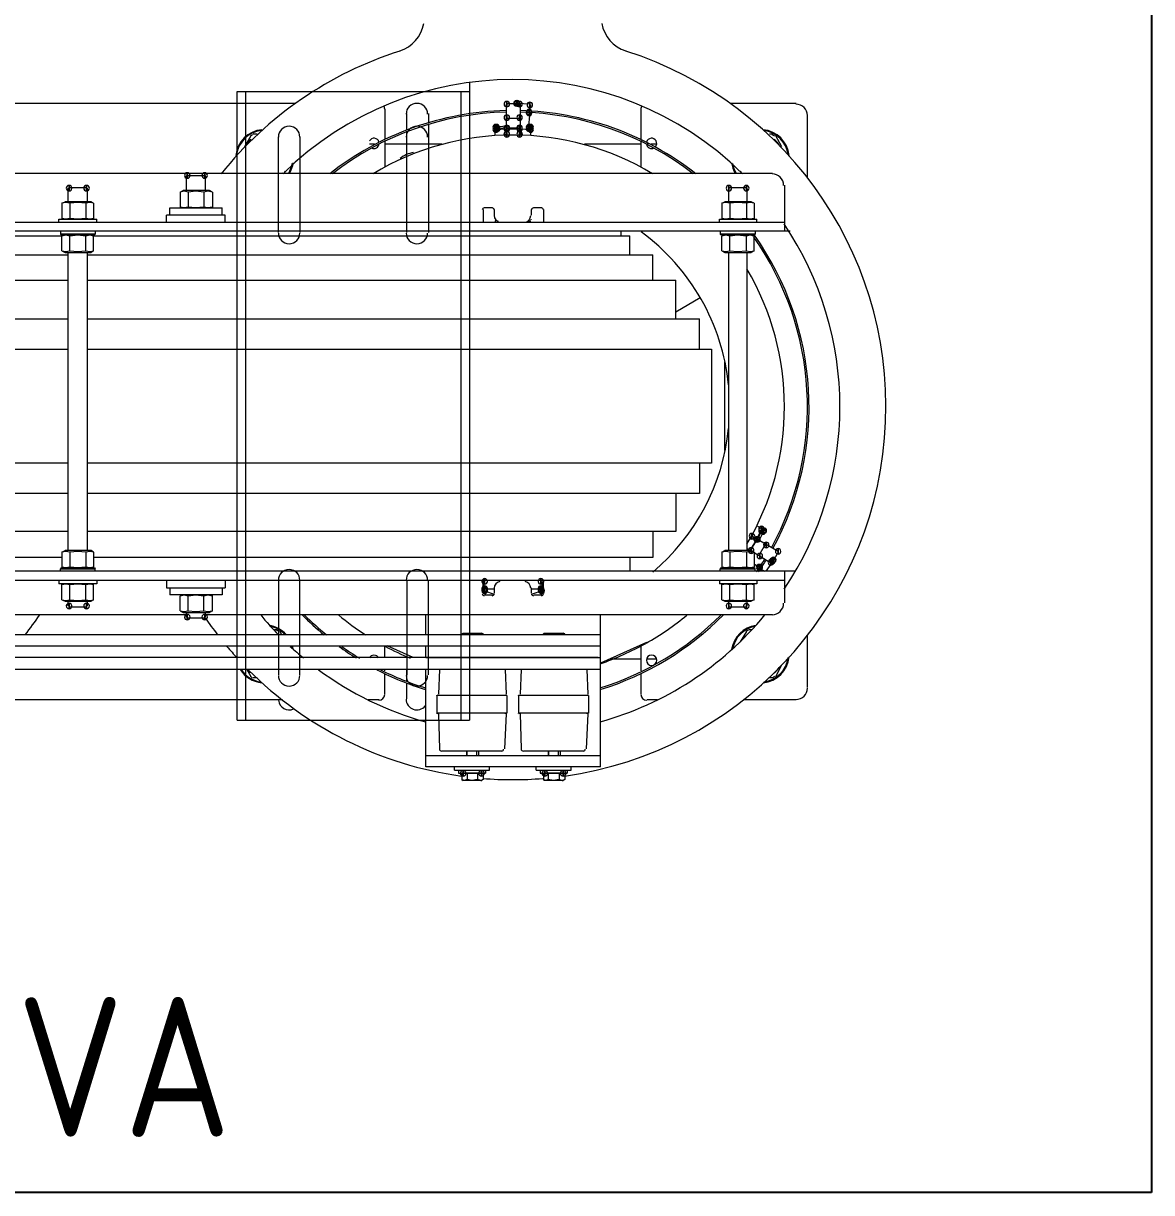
# Model space of a CAD drawing. Extents: x 758840 to 1108724, y -102573 to 143521.
# Drawn here: x 887304 to 888272, y 66132 to 67136 of the extents above; entities that cross this region are included whole.
import ezdxf

# ---------------------------------------------------------------- set-up
doc = ezdxf.new("R2010")
doc.units = 0
doc.header["$LTSCALE"] = 1000
doc.header["$MEASUREMENT"] = 0
for name, color, linetype in [('02电气-设备', 255, 'Continuous'), ('LWIRE', 1, 'Continuous'), ('PDF_0', 7, 'Continuous')]:
    doc.layers.add(name, color=color, linetype=linetype)
doc.styles.get("Standard").update_dxf_attribs({"font": 'gbenor.shx', "bigfont": 'gbcbig.shx'})

# ---------------------------------------------------------------- blocks, each defined once
blk = doc.blocks.new('2500KVA 变压器')
at = {"lineweight": -3}
blk.add_lwpolyline([(0, 0), (2400, 0), (2400, 1500), (0, 1500)], close=True, dxfattribs=at)
at = {"layer": 'PDF_0', "lineweight": 15}
for points in [[(585.4, 953.5), (585.4, 927)], [(784.9, 945.3), (585.4, 945.3), (585.4, 405.6)], [(592.9, 945.3), (592.9, 405.6)], [(777.4, 405.6), (777.4, 945.3)], [(784.9, 405.6), (784.9, 945.3)], [(305, 935.1), (360.8, 935.1)], [(533.7, 929), (533, 933.8)], [(533.7, 934.4), (544.6, 935.1)], [(541.9, 934.4), (541.9, 908.6)], [(553.4, 935.1), (542.6, 935.1)], [(554.1, 934.4), (554.1, 908.6)], [(735.2, 935.1), (1032.6, 935.1)], [(295.5, 871.8), (295.5, 924.9)], [(438.4, 930.4), (438.4, 904.5)], [(533.7, 927.6), (535.1, 912.7)], [(536.4, 927.6), (534.4, 927.6)], [(585.4, 925.6), (585.4, 905.9)], [(620.8, 926.3), (620.8, 918.8)], [(639.2, 912.7), (639.2, 926.3)], [(658.3, 930.4), (658.3, 904.5)], [(533, 914.7), (535.1, 915.4)], [(533, 907.9), (533, 914.7)], [(534.4, 912.7), (534.4, 914.7)], [(542.6, 922.2), (553.4, 922.2)], [(553.4, 914), (542.6, 914)], [(554.1, 915.4), (563, 914.7)], [(554.1, 914), (561.6, 913.3)], [(561.6, 914.7), (561.6, 912.7)], [(563.7, 914.7), (563.7, 907.9)], [(620.8, 917.4), (620.8, 900.4)], [(317.3, 897.7), (322.7, 907.2)], [(324.7, 908.6), (328.1, 908.6)], [(541.9, 913.3), (533, 912.7)], [(534.4, 913.3), (535.1, 913.3)], [(541.2, 908.6), (542.6, 908.6), (539.8, 908.6)], [(553.4, 913.3), (542.6, 913.3)], [(563, 912.7), (554.1, 913.3)], [(556.2, 908.6), (554.1, 908.6)], [(620.8, 906.5), (620.8, 824.2)], [(639.2, 900.4), (639.2, 911.3)], [(639.2, 824.2), (639.2, 906.5)], [(731.1, 906.5), (731.1, 824.2)], [(749.5, 824.2), (749.5, 906.5)], [(767.9, 908.6), (771.3, 908.6)], [(773.3, 907.2), (778.7, 897.7)], [(429.6, 900.4), (424.8, 900.4)], [(433.6, 900.4), (432.3, 900.4)], [(438.4, 903.1), (438.4, 880.7)], [(486.7, 900.4), (438.4, 900.4)], [(658.3, 900.4), (609.3, 900.4)], [(658.3, 903.1), (658.3, 880.7)], [(663.7, 900.4), (663, 900.4)], [(671.2, 900.4), (667.1, 900.4)], [(2114.9, 875.2), (325.4, 875.2)], [(353.3, 877.3), (352, 875.2)], [(744.7, 875.2), (743.4, 877.3)], [(315.2, 865), (315.2, 825.5)], [(812.1, 860.3), (812.1, 873.2)], [(827.8, 873.2), (812.8, 873.2)], [(828.4, 860.3), (828.4, 873.2)], [(347.2, 850.7), (347.2, 862.3)], [(362.9, 863), (347.9, 863)], [(362.9, 850.7), (362.9, 862.3)], [(806, 858.9), (808.7, 860.3)], [(806, 858.9), (810.1, 859.6), (813.5, 858.9)], [(806, 858.9), (806, 846)], [(808.7, 860.3), (831.2, 860.3)], [(813.5, 858.9), (820.3, 859.6), (827.1, 858.9)], [(813.5, 858.9), (813.5, 846)], [(827.1, 858.9), (830.5, 859.6), (833.9, 858.9)], [(827.1, 858.9), (827.1, 846)], [(833.9, 858.9), (831.2, 860.3)], [(833.9, 858.9), (833.9, 846)], [(913.5, 850.7), (913.5, 862.3)], [(929.2, 863), (914.2, 863)], [(929.9, 850.7), (929.9, 862.3)], [(341.1, 849.4), (343.8, 850.7)], [(341.1, 849.4), (344.5, 850), (347.9, 849.4)], [(341.1, 849.4), (341.1, 836.4)], [(343.8, 850.7), (366.3, 850.7)], [(347.9, 849.4), (355.4, 850), (362.2, 849.4)], [(347.9, 849.4), (347.9, 836.4)], [(362.2, 849.4), (365.6, 850), (369, 849.4)], [(362.2, 849.4), (362.2, 836.4)], [(369, 849.4), (366.3, 850.7)], [(369, 849.4), (369, 836.4)], [(522.1, 843.9), (522.1, 833)], [(523.5, 845.3), (530.3, 845.3)], [(532.3, 839.2), (532.3, 843.9)], [(564.3, 843.9), (564.3, 839.2)], [(565.7, 845.3), (572.5, 845.3)], [(573.9, 843.9), (573.9, 833)], [(797.8, 839.2), (797.8, 845.3)], [(842.7, 845.3), (797.8, 845.3)], [(808.7, 845.3), (806, 846)], [(806, 846), (810.1, 845.3), (813.5, 846)], [(813.5, 846), (820.3, 845.3), (827.1, 846)], [(827.1, 846), (830.5, 845.3), (833.9, 846)], [(831.2, 845.3), (833.9, 846)], [(842.7, 839.2), (842.7, 845.3)], [(908.1, 849.4), (910.1, 850.7)], [(908.1, 849.4), (911.5, 850), (914.9, 849.4)], [(908.1, 849.4), (908.1, 836.4)], [(910.1, 850.7), (932.6, 850.7)], [(914.9, 849.4), (921.7, 850), (928.5, 849.4)], [(914.9, 849.4), (914.9, 836.4)], [(928.5, 849.4), (931.9, 850), (935.3, 849.4)], [(928.5, 849.4), (928.5, 836.4)], [(935.3, 849.4), (932.6, 850.7)], [(935.3, 849.4), (935.3, 836.4)], [(339, 833), (339, 835.7)], [(371, 835.7), (339, 835.7)], [(343.8, 835.7), (341.1, 836.4)], [(341.1, 836.4), (344.5, 835.7), (347.9, 836.4)], [(347.9, 836.4), (355.4, 835.7), (362.2, 836.4)], [(362.2, 836.4), (365.6, 835.7), (369, 836.4)], [(366.3, 835.7), (369, 836.4)], [(371, 833), (371, 835.7)], [(533, 835.7), (533, 835.1)], [(563, 835.1), (563, 835.7)], [(795.1, 833), (795.1, 839.2)], [(795.1, 839.2), (845.5, 839.2)], [(845.5, 833), (845.5, 839.2)], [(905.4, 833), (905.4, 835.7)], [(938, 835.7), (905.4, 835.7)], [(910.1, 835.7), (908.1, 836.4)], [(908.1, 836.4), (911.5, 835.7), (914.9, 836.4)], [(914.9, 836.4), (921.7, 835.7), (928.5, 836.4)], [(928.5, 836.4), (931.9, 835.7), (935.3, 836.4)], [(932.6, 835.7), (935.3, 836.4)], [(938, 833), (938, 835.7)], [(310.4, 825.5), (2129.9, 825.5)], [(2125.1, 833), (315.2, 833)], [(340.4, 825.5), (340.4, 822.8)], [(370.3, 825.5), (370.3, 822.8)], [(455.4, 821.5), (455.4, 825.5)], [(906.7, 825.5), (906.7, 822.8)], [(936.7, 825.5), (936.7, 822.8)], [(341.1, 822.1), (340.4, 822.8)], [(340.4, 822.8), (370.3, 822.8)], [(343.8, 822.1), (341.1, 821.5)], [(341.1, 822.1), (369.7, 822.1)], [(347.9, 821.5), (344.5, 822.1), (341.1, 821.5)], [(341.1, 808.5), (341.1, 821.5)], [(362.2, 821.5), (355.4, 822.1), (347.9, 821.5)], [(347.9, 808.5), (347.9, 821.5)], [(369, 821.5), (365.6, 822.1), (362.2, 821.5)], [(362.2, 808.5), (362.2, 821.5)], [(366.3, 822.1), (369, 821.5)], [(369, 808.5), (369, 821.5)], [(369.7, 822.1), (370.3, 822.8)], [(447.9, 805.1), (447.9, 821.5)], [(908.1, 821.5), (447.9, 821.5)], [(906.7, 822.8), (936.7, 822.8)], [(907.4, 822.1), (906.7, 822.8)], [(907.4, 822.1), (936, 822.1)], [(910.1, 822.1), (908.1, 821.5)], [(914.9, 821.5), (911.5, 822.1), (908.1, 821.5)], [(908.1, 808.5), (908.1, 821.5)], [(928.5, 821.5), (921.7, 822.1), (914.9, 821.5)], [(914.9, 808.5), (914.9, 821.5)], [(935.3, 821.5), (931.9, 822.1), (928.5, 821.5)], [(928.5, 808.5), (928.5, 821.5)], [(932.6, 822.1), (935.3, 821.5)], [(935.3, 808.5), (935.3, 821.5)], [(1505, 821.5), (935.3, 821.5)], [(936, 822.1), (936.7, 822.8)], [(341.1, 808.5), (343.8, 807.2)], [(347.9, 808.5), (344.5, 807.8), (341.1, 808.5)], [(366.3, 807.2), (343.8, 807.2)], [(347.2, 551.2), (347.2, 807.2)], [(362.2, 808.5), (355.4, 807.8), (347.9, 808.5)], [(369, 808.5), (365.6, 807.8), (362.2, 808.5)], [(362.9, 551.2), (362.9, 807.2)], [(369, 808.5), (366.3, 807.2)], [(428.2, 783.3), (428.2, 805.1)], [(913.5, 805.1), (428.2, 805.1)], [(908.1, 808.5), (910.1, 807.2)], [(914.9, 808.5), (911.5, 807.8), (908.1, 808.5)], [(932.6, 807.2), (910.1, 807.2)], [(913.5, 551.2), (913.5, 807.2)], [(928.5, 808.5), (921.7, 807.8), (914.9, 808.5)], [(935.3, 808.5), (931.9, 807.8), (928.5, 808.5)], [(929.9, 551.2), (929.9, 807.2)], [(1510.5, 805.1), (929.9, 805.1)], [(935.3, 808.5), (932.6, 807.2)], [(408.5, 750), (408.5, 783.3)], [(913.5, 783.3), (408.5, 783.3)], [(1510.5, 783.3), (929.9, 783.3)], [(408.5, 756.1), (387.4, 768.4)], [(388, 724.1), (388, 750)], [(913.5, 750), (388, 750)], [(1510.5, 750), (929.9, 750)], [(377.8, 724.1), (377.8, 626.1)], [(913.5, 724.1), (377.8, 724.1)], [(1510.5, 724.1), (929.9, 724.1)], [(366.3, 637), (366.3, 713.2)], [(377.8, 626.1), (913.5, 626.1)], [(388, 626.1), (388, 600.2)], [(929.9, 626.1), (1510.5, 626.1)], [(388, 600.2), (913.5, 600.2)], [(408.5, 600.2), (408.5, 567.6)], [(929.9, 600.2), (1510.5, 600.2)], [(332.9, 568.9), (339, 572.3)], [(320.7, 550.5), (343.1, 563.5)], [(332.9, 568.2), (337, 560.1)], [(333.6, 567.6), (335.6, 568.2)], [(334.9, 569.6), (339, 561.4)], [(338.4, 560.8), (334.9, 567.6)], [(342.4, 565.5), (343.1, 563.5)], [(408.5, 567.6), (913.5, 567.6)], [(428.2, 567.6), (428.2, 545.1)], [(929.9, 567.6), (1510.5, 567.6)], [(337, 547.1), (331.5, 556.7)], [(345.2, 551.2), (347.2, 552.6)], [(320.7, 549.9), (326.1, 540.3)], [(330.9, 533.5), (324.7, 542.4)], [(326.8, 540.3), (341.1, 549.2)], [(341.1, 549.9), (343.8, 551.2)], [(341.1, 549.9), (344.5, 550.5), (347.9, 549.9)], [(341.1, 549.9), (341.1, 536.9)], [(343.8, 551.2), (366.3, 551.2)], [(347.9, 549.9), (355.4, 550.5), (362.2, 549.9)], [(347.9, 549.9), (347.9, 536.9)], [(362.2, 549.9), (365.6, 550.5), (369, 549.9)], [(362.2, 549.9), (362.2, 536.9)], [(369, 549.9), (366.3, 551.2)], [(369, 549.9), (369, 536.9)], [(428.2, 545.1), (908.1, 545.1)], [(447.9, 545.1), (447.9, 533.5)], [(908.1, 549.9), (910.1, 551.2)], [(908.1, 549.9), (911.5, 550.5), (914.9, 549.9)], [(908.1, 549.9), (908.1, 536.9)], [(910.1, 551.2), (932.6, 551.2)], [(914.9, 549.9), (921.7, 550.5), (928.5, 549.9)], [(914.9, 549.9), (914.9, 536.9)], [(928.5, 549.9), (931.9, 550.5), (935.3, 549.9)], [(928.5, 549.9), (928.5, 536.9)], [(935.3, 549.9), (932.6, 551.2)], [(935.3, 549.9), (935.3, 536.9)], [(935.3, 545.1), (1505, 545.1)], [(305.7, 533.5), (2134.7, 533.5)], [(315.2, 533.5), (315.2, 506.3)], [(335.6, 535.6), (332.2, 533.5)], [(334.9, 539), (336.3, 536.9)], [(341.1, 539.7), (336.3, 536.3)], [(341.1, 536.3), (340.4, 535.6)], [(340.4, 533.5), (340.4, 535.6)], [(370.3, 535.6), (340.4, 535.6)], [(343.8, 536.3), (341.1, 536.9)], [(341.1, 536.9), (344.5, 536.3), (347.9, 536.9)], [(369.7, 536.3), (341.1, 536.3)], [(347.9, 536.9), (355.4, 536.3), (362.2, 536.9)], [(362.2, 536.9), (365.6, 536.3), (369, 536.9)], [(366.3, 536.3), (369, 536.9)], [(369.7, 536.3), (370.3, 535.6)], [(370.3, 533.5), (370.3, 535.6)], [(907.4, 536.3), (906.7, 535.6)], [(906.7, 533.5), (906.7, 535.6)], [(936.7, 535.6), (906.7, 535.6)], [(936, 536.3), (907.4, 536.3)], [(910.1, 536.3), (908.1, 536.9)], [(908.1, 536.9), (911.5, 536.3), (914.9, 536.9)], [(914.9, 536.9), (921.7, 536.3), (928.5, 536.9)], [(928.5, 536.9), (931.9, 536.3), (935.3, 536.9)], [(932.6, 536.3), (935.3, 536.9)], [(936, 536.3), (936.7, 535.6)], [(936.7, 533.5), (936.7, 535.6)], [(315.2, 525.4), (2125.1, 525.4)], [(339, 525.4), (339, 522.6)], [(339, 522.6), (371, 522.6)], [(343.8, 522.6), (341.1, 522)], [(347.9, 522), (344.5, 522.6), (341.1, 522)], [(362.2, 522), (355.4, 522.6), (347.9, 522)], [(369, 522), (365.6, 522.6), (362.2, 522)], [(366.3, 522.6), (369, 522)], [(371, 525.4), (371, 522.6)], [(522.1, 514.5), (522.1, 525.4)], [(523.5, 524.7), (523.5, 518.6)], [(573.2, 524.7), (573.2, 518.6)], [(573.9, 514.5), (573.9, 525.4)], [(620.8, 444.4), (620.8, 526)], [(639.2, 526), (639.2, 444.4)], [(731.1, 444.4), (731.1, 526)], [(749.5, 526), (749.5, 444.4)], [(795.1, 525.4), (795.1, 519.2)], [(845.5, 525.4), (845.5, 519.2)], [(905.4, 525.4), (905.4, 522.6)], [(905.4, 522.6), (938, 522.6)], [(910.1, 522.6), (908.1, 522)], [(914.9, 522), (911.5, 522.6), (908.1, 522)], [(928.5, 522), (921.7, 522.6), (914.9, 522)], [(935.3, 522), (931.9, 522.6), (928.5, 522)], [(932.6, 522.6), (935.3, 522)], [(938, 525.4), (938, 522.6)], [(341.1, 509), (341.1, 522)], [(347.9, 509), (347.9, 522)], [(362.2, 509), (362.2, 522)], [(369, 509), (369, 522)], [(523.5, 517.9), (524.2, 517.9)], [(523.5, 517.2), (523.5, 516.5)], [(523.5, 516.5), (531.7, 513.8)], [(530.3, 513.1), (523.5, 513.1)], [(524.2, 517.9), (532.3, 517.9)], [(532.3, 514.5), (532.3, 519.2)], [(564.3, 519.2), (564.3, 514.5)], [(564.3, 517.9), (572.5, 517.9)], [(572.5, 516.5), (564.3, 513.8)], [(572.5, 513.1), (565.7, 513.1)], [(573.2, 517.2), (573.2, 516.5)], [(845.5, 519.2), (795.1, 519.2)], [(797.8, 519.2), (797.8, 513.1)], [(797.8, 513.1), (842.7, 513.1)], [(808.7, 513.1), (806, 512.4)], [(813.5, 512.4), (810.1, 513.1), (806, 512.4)], [(806, 499.5), (806, 512.4)], [(827.1, 512.4), (820.3, 513.1), (813.5, 512.4)], [(813.5, 499.5), (813.5, 512.4)], [(833.9, 512.4), (830.5, 513.1), (827.1, 512.4)], [(827.1, 499.5), (827.1, 512.4)], [(831.2, 513.1), (833.9, 512.4)], [(833.9, 499.5), (833.9, 512.4)], [(842.7, 519.2), (842.7, 513.1)], [(908.1, 509), (908.1, 522)], [(914.9, 509), (914.9, 522)], [(928.5, 509), (928.5, 522)], [(935.3, 509), (935.3, 522)], [(341.1, 509), (343.8, 507.7)], [(347.9, 509), (344.5, 508.3), (341.1, 509)], [(366.3, 507.7), (343.8, 507.7)], [(347.2, 503.6), (347.2, 507.7)], [(362.2, 509), (355.4, 508.3), (347.9, 509)], [(362.9, 502.9), (347.9, 502.9)], [(369, 509), (365.6, 508.3), (362.2, 509)], [(362.9, 503.6), (362.9, 507.7)], [(369, 509), (366.3, 507.7)], [(908.1, 509), (910.1, 507.7)], [(914.9, 509), (911.5, 508.3), (908.1, 509)], [(932.6, 507.7), (910.1, 507.7)], [(913.5, 503.6), (913.5, 507.7)], [(929.2, 502.9), (914.2, 502.9)], [(928.5, 509), (921.7, 508.3), (914.9, 509)], [(935.3, 509), (931.9, 508.3), (928.5, 509)], [(929.9, 503.6), (929.9, 507.7)], [(935.3, 509), (932.6, 507.7)], [(325.4, 496.1), (812.1, 496.1)], [(473.1, 469.5), (473.1, 479.1), (473.1, 496.1)], [(622.9, 479.1), (622.9, 496.1)], [(806, 499.5), (808.7, 498.1)], [(813.5, 499.5), (810.1, 498.8), (806, 499.5)], [(831.2, 498.1), (808.7, 498.1)], [(812.1, 494.1), (812.1, 498.1)], [(827.8, 493.4), (812.8, 493.4)], [(827.1, 499.5), (820.3, 498.8), (813.5, 499.5)], [(833.9, 499.5), (830.5, 498.8), (827.1, 499.5)], [(828.4, 494.1), (828.4, 498.1)], [(828.4, 496.1), (1611.9, 496.1)], [(833.9, 499.5), (831.2, 498.1)], [(343.1, 483.2), (345.8, 483.2)], [(750.2, 483.2), (752.9, 483.2)], [(295.5, 433.5), (295.5, 478.4)], [(347.9, 481.8), (353.3, 472.9)], [(433.6, 472.3), (473.1, 454.6)], [(1967.2, 479.1), (473.1, 479.1)], [(503.8, 479.8), (505.1, 480.4)], [(508.5, 479.8), (506.5, 480.4), (503.8, 479.8)], [(503.8, 479.1), (503.8, 479.8)], [(521.5, 480.4), (505.1, 480.4)], [(520.1, 480.4), (518.1, 479.8), (513.3, 480.4), (508.5, 479.8)], [(508.5, 479.1), (508.5, 479.8)], [(518.1, 479.1), (518.1, 479.8)], [(522.1, 479.8), (520.8, 480.4), (520.1, 480.4)], [(522.1, 479.8), (521.5, 480.4)], [(522.1, 479.1), (522.1, 479.8)], [(573.9, 479.8), (575.2, 480.4)], [(578.6, 479.8), (575.9, 480.4), (573.9, 479.8)], [(573.9, 479.1), (573.9, 479.8)], [(590.9, 480.4), (575.2, 480.4)], [(590.2, 480.4), (587.5, 479.8), (583.4, 480.4), (578.6, 479.8)], [(578.6, 479.1), (578.6, 479.8)], [(587.5, 479.1), (587.5, 479.8)], [(592.2, 479.8), (590.9, 480.4), (590.2, 480.4)], [(592.2, 479.8), (590.9, 480.4)], [(592.2, 479.1), (592.2, 479.8)], [(746.8, 479.1), (748.1, 481.8)], [(438.4, 470.2), (438.4, 447.8)], [(473.1, 365.4), (473.1, 374.9), (473.1, 383.1), (473.1, 449.1), (473.1, 459.3), (473.1, 469.5)], [(622.9, 469.5), (473.1, 469.5)], [(1965.2, 469.5), (475.2, 469.5)], [(622.9, 459.3), (622.9, 469.5)], [(633.8, 459.3), (656.2, 469.5)], [(658.3, 459.3), (658.3, 469.5)], [(322.7, 443), (317.3, 453.2)], [(424.8, 458), (433.6, 458)], [(438.4, 458), (465, 458)], [(622.9, 459.3), (473.1, 459.3)], [(475.2, 459.3), (1965.2, 459.3)], [(328.1, 442.3), (324.7, 442.3)], [(438.4, 445.7), (438.4, 428)], [(473.1, 449.1), (1967.2, 449.1)], [(484.7, 449.1), (484, 428)], [(541.2, 449.1), (541.9, 428)], [(554.8, 449.1), (554.1, 428)], [(611.3, 449.1), (612, 428)], [(622.9, 365.4), (622.9, 374.9), (622.9, 383.1), (622.9, 449.1)], [(639.2, 438.9), (639.2, 449.1)], [(658.3, 447.8), (658.3, 449.1)], [(658.3, 428), (658.3, 445.7)], [(771.3, 442.3), (767.9, 442.3)], [(776.7, 449.1), (773.3, 443)], [(639.2, 423.9), (639.2, 437.6)], [(349.9, 423.3), (305, 423.3)], [(433, 423.3), (424.1, 423.3)], [(483.3, 426.7), (483.3, 411.7)], [(483.3, 426.7), (543.2, 426.7)], [(543.2, 411.7), (543.2, 426.7)], [(553.4, 426.7), (553.4, 411.7)], [(553.4, 426.7), (613.3, 426.7)], [(613.3, 411.7), (613.3, 426.7)], [(672.6, 423.3), (663, 423.3)], [(1022.4, 423.3), (746.1, 423.3)], [(483.3, 411.7), (543.2, 411.7)], [(553.4, 411.7), (613.3, 411.7)], [(484, 411), (485.4, 381.1)], [(541.9, 411), (541.2, 381.1)], [(554.1, 411), (555.5, 381.1)], [(784.9, 405.6), (585.4, 405.6)], [(612, 411), (611.3, 381.1)], [(473.1, 374.9), (622.9, 374.9)], [(487.4, 379), (539.2, 379)], [(507.8, 379), (507.8, 374.9)], [(509.2, 374.9), (509.2, 379)], [(517.4, 374.9), (517.4, 379)], [(518.1, 379), (518.1, 374.9)], [(557.5, 379), (609.3, 379)], [(577.9, 379), (577.9, 374.9)], [(579.3, 374.9), (579.3, 379)], [(587.5, 374.9), (587.5, 379)], [(588.2, 379), (588.2, 374.9)], [(473.1, 365.4), (622.9, 365.4)], [(498.3, 362.7), (498.3, 365.4)], [(528.3, 362.7), (498.3, 362.7)], [(501.7, 362.7), (501.7, 360)], [(524.9, 362.7), (524.9, 360)], [(528.3, 362.7), (528.3, 365.4)], [(568.4, 362.7), (568.4, 365.4)], [(598.4, 362.7), (568.4, 362.7)], [(571.8, 362.7), (571.8, 360)], [(595, 362.7), (595, 360)], [(598.4, 362.7), (598.4, 365.4)], [(524.9, 360), (501.7, 360)], [(503.8, 360), (503.8, 354.5)], [(503.8, 360), (522.1, 360)], [(503.8, 354.5), (505.1, 353.8)], [(503.8, 354.5), (505.1, 353.8), (506.5, 353.8)], [(505.1, 353.8), (521.5, 353.8)], [(506.5, 353.8), (508.5, 354.5), (513.3, 353.8), (518.1, 354.5)], [(508.5, 360), (508.5, 354.5)], [(518.1, 360), (518.1, 354.5)], [(518.1, 354.5), (520.1, 353.8), (522.1, 354.5)], [(522.1, 354.5), (521.5, 353.8)], [(522.1, 360), (522.1, 354.5)], [(595, 360), (571.8, 360)], [(573.9, 360), (573.9, 354.5)], [(573.9, 360), (592.2, 360)], [(573.9, 354.5), (575.2, 353.8)], [(573.9, 354.5), (575.2, 353.8), (575.9, 353.8)], [(575.2, 353.8), (590.9, 353.8)], [(575.9, 353.8), (578.6, 354.5), (583.4, 353.8), (587.5, 354.5)], [(578.6, 360), (578.6, 354.5)], [(587.5, 360), (587.5, 354.5)], [(587.5, 354.5), (590.2, 353.8), (592.2, 354.5)], [(592.2, 354.5), (590.9, 353.8)], [(592.2, 360), (592.2, 354.5)]]:
    blk.add_lwpolyline(points, dxfattribs=at)
for points in [[(533.7, 931.4), (533.7, 936.1), (533.7, 936.1)], [(542.6, 932.1), (542.6, 936.8), (542.6, 936.8)], [(544.6, 932.7), (544.6, 937.5), (544.6, 937.5)], [(545.3, 932.7), (545.3, 937.5), (545.3, 937.5)], [(553.4, 932.1), (553.4, 936.8), (553.4, 936.8)], [(534.4, 925.3), (534.4, 930), (534.4, 930)], [(534.4, 924.6), (534.4, 929.3), (534.4, 929.3)], [(542.6, 920.5), (542.6, 925.3), (542.6, 925.3)], [(553.4, 920.5), (553.4, 925.3), (553.4, 925.3)], [(533, 912.3), (533, 917.1), (533, 917.1)], [(533, 910.3), (533, 915), (533, 915)], [(534.4, 912.3), (534.4, 917.1), (534.4, 917.1)], [(534.4, 911), (534.4, 915.7), (534.4, 915.7)], [(542.6, 911.6), (542.6, 916.4), (542.6, 916.4)], [(542.6, 911), (542.6, 915.7), (542.6, 915.7)], [(553.4, 911.6), (553.4, 916.4), (553.4, 916.4)], [(553.4, 911), (553.4, 915.7), (553.4, 915.7)], [(561.6, 911), (561.6, 915.7), (561.6, 915.7)], [(562.3, 912.3), (562.3, 917.1), (562.3, 917.1)], [(563, 912.3), (563, 917.1), (563, 917.1)], [(563, 910.3), (563, 915), (563, 915)], [(542.6, 906.2), (542.6, 911), (542.6, 911)], [(553.4, 906.2), (553.4, 911), (553.4, 911)], [(812.8, 870.8), (812.8, 875.6), (812.8, 875.6)], [(827.8, 870.8), (827.8, 875.6), (827.8, 875.6)], [(347.9, 859.9), (347.9, 864.7), (347.9, 864.7)], [(362.9, 859.9), (362.9, 864.7), (362.9, 864.7)], [(914.2, 859.9), (914.2, 864.7), (914.2, 864.7)], [(929.2, 859.9), (929.2, 864.7), (929.2, 864.7)], [(534.4, 834.4), (534.4, 833)], [(561.6, 834.4), (561.6, 833)], [(332.9, 565.9), (332.9, 570.6), (332.9, 570.6)], [(333.6, 565.2), (333.6, 569.9), (333.6, 569.9)], [(334.9, 567.2), (334.9, 572), (334.9, 572)], [(334.9, 565.9), (334.9, 570.6), (334.9, 570.6)], [(338.4, 558.4), (338.4, 563.1), (338.4, 563.1)], [(339, 558.4), (339, 563.1), (339, 563.1)], [(343.1, 561.1), (343.1, 565.9), (343.1, 565.9)], [(320.7, 548.2), (320.7, 552.9), (320.7, 552.9)], [(330.9, 553.6), (330.9, 558.4), (330.9, 558.4)], [(344.5, 551.2), (339, 560.8)], [(343.8, 548.8), (343.8, 553.6), (343.8, 553.6)], [(324.7, 540.7), (324.7, 545.4), (324.7, 545.4)], [(325.4, 540), (325.4, 544.8), (325.4, 544.8)], [(326.8, 538.6), (326.8, 543.4), (326.8, 543.4)], [(336.3, 544.1), (336.3, 548.8), (336.3, 548.8)], [(336.3, 534.6), (336.3, 539.3), (336.3, 539.3)], [(337, 534.6), (337, 539.3), (337, 539.3)], [(524.2, 522.3), (524.2, 527.1), (524.2, 527.1)], [(572.5, 522.3), (572.5, 527.1), (572.5, 527.1)], [(523.5, 514.1), (523.5, 518.9), (523.5, 518.9)], [(524.2, 516.2), (524.2, 520.9), (524.2, 520.9)], [(524.2, 514.8), (524.2, 519.6), (524.2, 519.6)], [(572.5, 516.2), (572.5, 520.9), (572.5, 520.9)], [(572.5, 515.5), (572.5, 520.3), (572.5, 520.3)], [(572.5, 514.8), (572.5, 519.6), (572.5, 519.6)], [(572.5, 514.1), (572.5, 518.9), (572.5, 518.9)], [(347.9, 501.2), (347.9, 506), (347.9, 506)], [(362.9, 501.2), (362.9, 506), (362.9, 506)], [(914.2, 501.2), (914.2, 506), (914.2, 506)], [(929.2, 501.2), (929.2, 506), (929.2, 506)], [(812.8, 491.7), (812.8, 496.4), (812.8, 496.4)], [(827.8, 491.7), (827.8, 496.4), (827.8, 496.4)], [(505.1, 357.6), (505.1, 362.3), (505.1, 362.3)], [(520.8, 357.6), (520.8, 362.3), (520.8, 362.3)], [(575.2, 357.6), (575.2, 362.3), (575.2, 362.3)], [(590.9, 357.6), (590.9, 362.3), (590.9, 362.3)]]:
    blk.add_lwpolyline(points, close=True, dxfattribs=at)
blk.add_circle((429.2, 457), 4.42, dxfattribs=at)
for points in [[(472, 1003.7), (470, 992.6), (462.1, 983.5), (451.3, 980.1)], [(645.4, 980.1), (634.6, 983.5), (626.7, 992.6), (624.7, 1003.7)], [(229.2, 647.7), (216.6, 796.8), (308.8, 934.7), (451.4, 980)], [(351.2, 874.7), (460.5, 982.5), (636.2, 982.5), (745.5, 874.7)], [(645.3, 980), (705.7, 960.8), (759, 924.2), (798.6, 874.6)], [(295.5, 924.6), (295.5, 930), (299.9, 934.4), (305.3, 934.4)], [(621.5, 925.9), (621.5, 931), (625.6, 935.1), (630.7, 935.1)], [(630.7, 935.1), (635.8, 935.1), (639.9, 931), (639.9, 925.9)], [(391.2, 874.6), (434.4, 908.6), (487.4, 927.6), (542.3, 928.9)], [(393.5, 874.7), (436.2, 907.8), (488.4, 926.3), (542.4, 927.6)], [(437.4, 933.1), (438, 932.2), (438.4, 931.1), (438.4, 930)], [(554.3, 928.9), (609.3, 927.6), (662.3, 908.6), (705.5, 874.6)], [(554.3, 927.6), (608.3, 926.3), (660.5, 907.8), (703.2, 874.7)], [(658.3, 930), (658.3, 931.1), (658.6, 932.2), (659.3, 933.1)], [(428.4, 874.7), (502.3, 919), (594.4, 919), (668.2, 874.7)], [(621.5, 906.2), (621.5, 911.3), (625.6, 915.4), (630.7, 915.4)], [(630.7, 915.4), (635.8, 915.4), (639.9, 911.3), (639.9, 906.2)], [(731.1, 906.2), (731.1, 911.3), (735.2, 915.4), (740.3, 915.4)], [(740.3, 915.4), (745.4, 915.4), (749.5, 911.3), (749.5, 906.2)], [(311.2, 890.3), (312.4, 902.1), (321.7, 911.4), (333.5, 912.5)], [(312, 890.8), (313.4, 901.8), (322, 910.4), (332.9, 911.8)], [(319.6, 899.4), (320.9, 901.3), (322.5, 902.9), (324.3, 904.2)], [(323.5, 906.9), (324.2, 907.4), (324.9, 907.8), (325.6, 908.1)], [(425.3, 902.8), (426.2, 904.4), (427.9, 905.4), (429.7, 905.1)], [(429.7, 905.1), (431.5, 904.9), (433, 903.7), (433.5, 901.9)], [(663.2, 901.9), (663.7, 903.7), (665.1, 904.9), (667, 905.1)], [(667, 905.1), (668.8, 905.4), (670.5, 904.4), (671.4, 902.8)], [(763.8, 912.5), (775.6, 911.4), (785, 902.1), (786.1, 890.3)], [(764.4, 911.8), (775.4, 910.4), (784, 901.8), (785.4, 890.8)], [(771.7, 908.1), (772.4, 907.8), (773.1, 907.4), (773.8, 906.9)], [(773, 904.2), (774.9, 902.9), (776.5, 901.3), (777.8, 899.4)], [(425.9, 897.9), (424.7, 899.3), (424.5, 901.2), (425.3, 902.8)], [(431.3, 896.8), (430, 896.1), (428.4, 896.2), (427.1, 896.9)], [(433.6, 900.3), (433.5, 898.8), (432.6, 897.5), (431.3, 896.8)], [(665.4, 896.8), (664.1, 897.5), (663.2, 898.8), (663.1, 900.3)], [(669.6, 896.9), (668.3, 896.2), (666.7, 896.1), (665.4, 896.8)], [(359.7, 883.4), (359.2, 880.5), (358.1, 877.8), (356.6, 875.3)], [(360.5, 884), (360, 880.9), (359, 877.9), (357.4, 875.2)], [(633.5, 892.8), (637.7, 892.2), (641.7, 890.5), (645.1, 887.8)], [(740, 875.2), (738.4, 877.9), (737.3, 880.9), (736.8, 884)], [(740.7, 875.3), (739.2, 877.8), (738.2, 880.5), (737.6, 883.4)], [(315.9, 864.7), (315.9, 870.1), (320.3, 874.5), (325.8, 874.5)], [(351.9, 875.6), (351.7, 875.4), (351.6, 875.2), (351.5, 875.1)], [(745.9, 875.1), (745.7, 875.2), (745.6, 875.4), (745.5, 875.6)], [(522.1, 843.6), (522.1, 844.5), (522.9, 845.3), (523.8, 845.3)], [(530.6, 845.3), (531.6, 845.3), (532.3, 844.5), (532.3, 843.6)], [(564.3, 843.6), (564.3, 844.5), (565.1, 845.3), (566, 845.3)], [(572.8, 845.3), (573.8, 845.3), (574.5, 844.5), (574.5, 843.6)], [(533.7, 834.7), (533.7, 833.8), (532.9, 833), (532, 833)], [(537.8, 833.1), (535, 833.6), (533, 836), (533, 838.8)], [(564.3, 838.8), (564.3, 836), (562.3, 833.6), (559.6, 833.1)], [(564.7, 833), (563.7, 833), (563, 833.8), (563, 834.7)], [(315.5, 517.9), (251.6, 612.7), (251.6, 736.8), (315.5, 831.6)], [(363.1, 693.4), (368.4, 745.9), (395.7, 793.7), (438.3, 824.9)], [(630.7, 814.6), (625.6, 814.6), (621.5, 818.8), (621.5, 823.8)], [(639.9, 823.8), (639.9, 818.8), (635.8, 814.6), (630.7, 814.6)], [(740.3, 814.6), (735.2, 814.6), (731.1, 818.8), (731.1, 823.8)], [(749.5, 823.8), (749.5, 818.8), (745.4, 814.6), (740.3, 814.6)], [(325.2, 552.9), (278.6, 638.2), (284.7, 742.6), (341, 821.9)], [(326.4, 553.6), (280.2, 638.1), (286.1, 741.5), (341.5, 820.3)], [(342, 820.9), (342.2, 821.2), (342.4, 821.5), (342.6, 821.7)], [(367.2, 821.5), (367.3, 821.6), (367.3, 821.7), (367.4, 821.7)], [(347.4, 556.6), (304.5, 629.5), (304.5, 720), (347.4, 793)], [(428.2, 532.6), (391.3, 563.8), (368, 608), (363.1, 656.1)], [(504.1, 357.6), (356, 378.2), (241.9, 498.7), (229.2, 647.7)], [(337.4, 532.9), (335.3, 536), (333.2, 539.2), (331.2, 542.5)], [(339.1, 532.8), (336.8, 536.2), (334.5, 539.7), (332.4, 543.2)], [(621.5, 525.7), (621.5, 530.8), (625.6, 534.9), (630.7, 534.9)], [(630.7, 534.9), (635.8, 534.9), (639.9, 530.8), (639.9, 525.7)], [(731.1, 525.7), (731.1, 530.8), (735.2, 534.9), (740.3, 534.9)], [(740.3, 534.9), (745.4, 534.9), (749.5, 530.8), (749.5, 525.7)], [(533, 518.9), (533, 521.7), (535, 524.1), (537.8, 524.6)], [(559.6, 524.6), (562.3, 524.1), (564.3, 521.7), (564.3, 518.9)], [(523.8, 512.4), (522.9, 512.4), (522.1, 513.2), (522.1, 514.1)], [(532.3, 514.1), (532.3, 513.2), (531.6, 512.4), (530.6, 512.4)], [(566, 512.4), (565.1, 512.4), (564.3, 513.2), (564.3, 514.1)], [(574.5, 514.1), (574.5, 513.2), (573.8, 512.4), (572.8, 512.4)], [(325.8, 496.1), (320.3, 496.1), (315.9, 500.5), (315.9, 506)], [(473.4, 404.2), (418, 419.5), (368.6, 451.5), (331.9, 495.9)], [(473.4, 431.8), (433.4, 444.2), (397.1, 466.2), (367.6, 495.9)], [(473.4, 433.3), (434.2, 445.4), (398.7, 466.9), (369.7, 495.8)], [(433.8, 471.7), (421.5, 478.7), (409.8, 486.7), (398.9, 495.8)], [(697.8, 495.8), (690.4, 489.7), (682.7, 484), (674.7, 478.9)], [(727, 495.8), (721, 489.8), (714.7, 484.2), (708.2, 478.8)], [(729, 495.9), (723.1, 490), (716.9, 484.3), (710.5, 478.9)], [(764.7, 495.9), (759.9, 490), (754.8, 484.3), (749.5, 478.9)], [(812.2, 493.3), (808.9, 488.4), (805.4, 483.6), (801.7, 478.9)], [(966.8, 478.9), (962.5, 484.4), (958.4, 490.1), (954.5, 495.8)], [(339.8, 486.9), (350.5, 485.3), (358.8, 476.9), (360.5, 466.3)], [(340.4, 486.2), (350.2, 484.3), (357.9, 476.6), (359.7, 466.8)], [(346.3, 482.7), (347, 482.4), (347.7, 482), (348.4, 481.5)], [(742.9, 479), (746.7, 483.2), (751.9, 486.1), (757.5, 486.9)], [(743.7, 478.9), (747.2, 482.7), (751.9, 485.2), (757, 486.2)], [(749, 481.5), (749.6, 482), (750.3, 482.4), (751.1, 482.7)], [(348.6, 478), (349.8, 477), (350.9, 475.9), (351.9, 474.7)], [(473.4, 454), (459.8, 458.6), (446.7, 464.5), (434.2, 471.5)], [(657.7, 468.9), (650.7, 465.2), (643.6, 461.8), (636.3, 458.9)], [(695.1, 468.8), (690.1, 465.3), (685.1, 462), (679.9, 458.8)], [(697.5, 468.9), (692.7, 465.4), (687.8, 462.1), (682.8, 459)], [(739.3, 468.9), (735.5, 465.5), (731.7, 462.1), (727.9, 458.9)], [(736.8, 466.3), (737, 467.2), (737.2, 468.1), (737.4, 469)], [(737.6, 466.8), (737.8, 467.6), (737.9, 468.3), (738.1, 469)], [(793.7, 468.9), (790.8, 465.5), (787.9, 462.2), (784.9, 458.9)], [(333.4, 437.7), (321.7, 438.9), (312.4, 448.2), (311.2, 459.9)], [(332.9, 438.4), (322, 439.8), (313.4, 448.4), (312, 459.3)], [(663.5, 458.9), (664.2, 460.4), (665.8, 461.4), (667.5, 461.4)], [(667.5, 461.4), (669.1, 461.4), (670.7, 460.4), (671.4, 458.9)], [(785.4, 459.3), (785.3, 459.3), (785.3, 459.2), (785.3, 459.1)], [(786.1, 459.9), (786.1, 459.6), (786.1, 459.4), (786, 459.1)], [(323.9, 446.3), (322.2, 447.6), (320.8, 449.1), (319.6, 450.8)], [(325.6, 442.1), (324.9, 442.4), (324.2, 442.8), (323.5, 443.3)], [(775.4, 448.9), (726, 399.3), (661.8, 367.2), (592.5, 357.6)], [(630.7, 434.8), (625.6, 434.8), (621.5, 438.9), (621.5, 444)], [(715.1, 448.9), (687.5, 428.5), (656.4, 413.3), (623.3, 404.2)], [(665.1, 448.9), (651.7, 442), (637.7, 436.3), (623.3, 431.8)], [(661.9, 448.9), (649.5, 442.6), (636.6, 437.4), (623.3, 433.3)], [(639.9, 444), (639.9, 438.9), (635.8, 434.8), (630.7, 434.8)], [(740.3, 434.8), (735.2, 434.8), (731.1, 438.9), (731.1, 444)], [(749.5, 444), (749.5, 438.9), (745.4, 434.8), (740.3, 434.8)], [(782.4, 449.1), (778.3, 442.7), (771.5, 438.5), (763.9, 437.7)], [(781.6, 449.2), (777.8, 443.3), (771.5, 439.3), (764.5, 438.4)], [(773.8, 443.3), (773.1, 442.8), (772.4, 442.4), (771.7, 442.1)], [(776.3, 449), (775.4, 448), (774.5, 447.1), (773.4, 446.3)], [(305.3, 423.3), (299.9, 423.3), (295.5, 427.7), (295.5, 433.1)], [(438.4, 427.7), (438.4, 424.9), (436.1, 422.6), (433.3, 422.6)], [(484.7, 427.6), (484.7, 427.1), (484.2, 426.7), (483.7, 426.7)], [(543.6, 426.7), (543, 426.7), (542.6, 427.1), (542.6, 427.6)], [(554.8, 427.6), (554.8, 427.1), (554.3, 426.7), (553.8, 426.7)], [(613.7, 426.7), (613.1, 426.7), (612.7, 427.1), (612.7, 427.6)], [(639.9, 423.6), (639.9, 419.7), (637.4, 416.2), (633.8, 414.9)], [(663.4, 422.6), (660.6, 422.6), (658.3, 424.9), (658.3, 427.7)], [(749.4, 422.6), (749.1, 419.7), (747.4, 417.1), (744.9, 415.6)], [(483.7, 411.7), (484.2, 411.7), (484.7, 411.3), (484.7, 410.7)], [(542.6, 410.7), (542.6, 411.3), (543, 411.7), (543.6, 411.7)], [(553.8, 411.7), (554.3, 411.7), (554.8, 411.3), (554.8, 410.7)], [(612.7, 410.7), (612.7, 411.3), (613.1, 411.7), (613.7, 411.7)], [(633.8, 414.9), (630.1, 413.6), (626, 414.8), (623.5, 417.8)], [(744.9, 415.6), (742.3, 414.2), (739.3, 414), (736.6, 415.2)], [(487.8, 379), (486.8, 379), (486.1, 379.7), (486.1, 380.7)], [(541.2, 380.7), (541.2, 379.7), (540.4, 379), (539.5, 379)], [(557.9, 379), (557, 379), (556.2, 379.7), (556.2, 380.7)], [(611.3, 380.7), (611.3, 379.7), (610.5, 379), (609.6, 379)], [(505.6, 353.3), (505.6, 353.3), (505.5, 353.3), (505.5, 353.4)], [(574.1, 355.5), (556.9, 354.2), (539.7, 354.2), (522.6, 355.5)], [(575.7, 353.3), (575.7, 353.3), (575.6, 353.3), (575.6, 353.4)]]:
    blk.add_open_spline(points, degree=3, dxfattribs=at)
for points in [[(533.7, 936.1), (532.4, 936.1), (531.3, 935.1), (531.3, 933.8), (531.3, 932.5), (532.4, 931.4), (533.7, 931.4), (535, 931.4), (536.1, 932.5), (536.1, 933.8), (536.1, 935.1), (535, 936.1), (533.7, 936.1)], [(542.6, 936.8), (541.2, 936.8), (540.2, 935.8), (540.2, 934.4), (540.2, 933.1), (541.2, 932.1), (542.6, 932.1), (543.9, 932.1), (544.9, 933.1), (544.9, 934.4), (544.9, 935.8), (543.9, 936.8), (542.6, 936.8)], [(544.6, 937.5), (543.3, 937.5), (542.2, 936.4), (542.2, 935.1), (542.2, 933.8), (543.3, 932.7), (544.6, 932.7), (545.9, 932.7), (547, 933.8), (547, 935.1), (547, 936.4), (545.9, 937.5), (544.6, 937.5)], [(545.3, 937.5), (544, 937.5), (542.9, 936.4), (542.9, 935.1), (542.9, 933.8), (544, 932.7), (545.3, 932.7), (546.6, 932.7), (547.7, 933.8), (547.7, 935.1), (547.7, 936.4), (546.6, 937.5), (545.3, 937.5)], [(553.4, 936.8), (552.1, 936.8), (551.1, 935.8), (551.1, 934.4), (551.1, 933.1), (552.1, 932.1), (553.4, 932.1), (554.8, 932.1), (555.8, 933.1), (555.8, 934.4), (555.8, 935.8), (554.8, 936.8), (553.4, 936.8)], [(534.4, 930), (533.1, 930), (532, 929), (532, 927.6), (532, 926.3), (533.1, 925.3), (534.4, 925.3), (535.7, 925.3), (536.8, 926.3), (536.8, 927.6), (536.8, 929), (535.7, 930), (534.4, 930)], [(534.4, 929.3), (533.1, 929.3), (532, 928.3), (532, 927), (532, 925.6), (533.1, 924.6), (534.4, 924.6), (535.7, 924.6), (536.8, 925.6), (536.8, 927), (536.8, 928.3), (535.7, 929.3), (534.4, 929.3)], [(542.6, 925.3), (541.2, 925.3), (540.2, 924.2), (540.2, 922.9), (540.2, 921.6), (541.2, 920.5), (542.6, 920.5), (543.9, 920.5), (544.9, 921.6), (544.9, 922.9), (544.9, 924.2), (543.9, 925.3), (542.6, 925.3)], [(553.4, 925.3), (552.1, 925.3), (551.1, 924.2), (551.1, 922.9), (551.1, 921.6), (552.1, 920.5), (553.4, 920.5), (554.8, 920.5), (555.8, 921.6), (555.8, 922.9), (555.8, 924.2), (554.8, 925.3), (553.4, 925.3)], [(533, 917.1), (531.7, 917.1), (530.6, 916), (530.6, 914.7), (530.6, 913.4), (531.7, 912.3), (533, 912.3), (534.3, 912.3), (535.4, 913.4), (535.4, 914.7), (535.4, 916), (534.3, 917.1), (533, 917.1)], [(533, 915), (531.7, 915), (530.6, 914), (530.6, 912.7), (530.6, 911.4), (531.7, 910.3), (533, 910.3), (534.3, 910.3), (535.4, 911.4), (535.4, 912.7), (535.4, 914), (534.3, 915), (533, 915)], [(534.4, 917.1), (533.1, 917.1), (532, 916), (532, 914.7), (532, 913.4), (533.1, 912.3), (534.4, 912.3), (535.7, 912.3), (536.8, 913.4), (536.8, 914.7), (536.8, 916), (535.7, 917.1), (534.4, 917.1)], [(534.4, 915.7), (533.1, 915.7), (532, 914.7), (532, 913.3), (532, 912), (533.1, 911), (534.4, 911), (535.7, 911), (536.8, 912), (536.8, 913.3), (536.8, 914.7), (535.7, 915.7), (534.4, 915.7)], [(542.6, 916.4), (541.2, 916.4), (540.2, 915.3), (540.2, 914), (540.2, 912.7), (541.2, 911.6), (542.6, 911.6), (543.9, 911.6), (544.9, 912.7), (544.9, 914), (544.9, 915.3), (543.9, 916.4), (542.6, 916.4)], [(542.6, 915.7), (541.2, 915.7), (540.2, 914.7), (540.2, 913.3), (540.2, 912), (541.2, 911), (542.6, 911), (543.9, 911), (544.9, 912), (544.9, 913.3), (544.9, 914.7), (543.9, 915.7), (542.6, 915.7)], [(553.4, 916.4), (552.1, 916.4), (551.1, 915.3), (551.1, 914), (551.1, 912.7), (552.1, 911.6), (553.4, 911.6), (554.8, 911.6), (555.8, 912.7), (555.8, 914), (555.8, 915.3), (554.8, 916.4), (553.4, 916.4)], [(553.4, 915.7), (552.1, 915.7), (551.1, 914.7), (551.1, 913.3), (551.1, 912), (552.1, 911), (553.4, 911), (554.8, 911), (555.8, 912), (555.8, 913.3), (555.8, 914.7), (554.8, 915.7), (553.4, 915.7)], [(561.6, 915.7), (560.3, 915.7), (559.2, 914.7), (559.2, 913.3), (559.2, 912), (560.3, 911), (561.6, 911), (562.9, 911), (564, 912), (564, 913.3), (564, 914.7), (562.9, 915.7), (561.6, 915.7)], [(562.3, 917.1), (561, 917.1), (559.9, 916), (559.9, 914.7), (559.9, 913.4), (561, 912.3), (562.3, 912.3), (563.6, 912.3), (564.7, 913.4), (564.7, 914.7), (564.7, 916), (563.6, 917.1), (562.3, 917.1)], [(563, 917.1), (561.7, 917.1), (560.6, 916), (560.6, 914.7), (560.6, 913.4), (561.7, 912.3), (563, 912.3), (564.3, 912.3), (565.4, 913.4), (565.4, 914.7), (565.4, 916), (564.3, 917.1), (563, 917.1)], [(563, 915), (561.7, 915), (560.6, 914), (560.6, 912.7), (560.6, 911.4), (561.7, 910.3), (563, 910.3), (564.3, 910.3), (565.4, 911.4), (565.4, 912.7), (565.4, 914), (564.3, 915), (563, 915)], [(542.6, 911), (541.2, 911), (540.2, 909.9), (540.2, 908.6), (540.2, 907.3), (541.2, 906.2), (542.6, 906.2), (543.9, 906.2), (544.9, 907.3), (544.9, 908.6), (544.9, 909.9), (543.9, 911), (542.6, 911)], [(553.4, 911), (552.1, 911), (551.1, 909.9), (551.1, 908.6), (551.1, 907.3), (552.1, 906.2), (553.4, 906.2), (554.8, 906.2), (555.8, 907.3), (555.8, 908.6), (555.8, 909.9), (554.8, 911), (553.4, 911)], [(812.8, 875.6), (811.5, 875.6), (810.4, 874.5), (810.4, 873.2), (810.4, 871.9), (811.5, 870.8), (812.8, 870.8), (814.1, 870.8), (815.2, 871.9), (815.2, 873.2), (815.2, 874.5), (814.1, 875.6), (812.8, 875.6)], [(827.8, 875.6), (826.4, 875.6), (825.4, 874.5), (825.4, 873.2), (825.4, 871.9), (826.4, 870.8), (827.8, 870.8), (829.1, 870.8), (830.1, 871.9), (830.1, 873.2), (830.1, 874.5), (829.1, 875.6), (827.8, 875.6)], [(347.9, 864.7), (346.6, 864.7), (345.5, 863.6), (345.5, 862.3), (345.5, 861), (346.6, 859.9), (347.9, 859.9), (349.2, 859.9), (350.3, 861), (350.3, 862.3), (350.3, 863.6), (349.2, 864.7), (347.9, 864.7)], [(362.9, 864.7), (361.5, 864.7), (360.5, 863.6), (360.5, 862.3), (360.5, 861), (361.5, 859.9), (362.9, 859.9), (364.2, 859.9), (365.2, 861), (365.2, 862.3), (365.2, 863.6), (364.2, 864.7), (362.9, 864.7)], [(914.2, 864.7), (912.9, 864.7), (911.8, 863.6), (911.8, 862.3), (911.8, 861), (912.9, 859.9), (914.2, 859.9), (915.5, 859.9), (916.6, 861), (916.6, 862.3), (916.6, 863.6), (915.5, 864.7), (914.2, 864.7)], [(929.2, 864.7), (927.9, 864.7), (926.8, 863.6), (926.8, 862.3), (926.8, 861), (927.9, 859.9), (929.2, 859.9), (930.5, 859.9), (931.6, 861), (931.6, 862.3), (931.6, 863.6), (930.5, 864.7), (929.2, 864.7)], [(332.9, 570.6), (331.6, 570.6), (330.5, 569.6), (330.5, 568.2), (330.5, 566.9), (331.6, 565.9), (332.9, 565.9), (334.2, 565.9), (335.3, 566.9), (335.3, 568.2), (335.3, 569.6), (334.2, 570.6), (332.9, 570.6)], [(333.6, 569.9), (332.3, 569.9), (331.2, 568.9), (331.2, 567.6), (331.2, 566.3), (332.3, 565.2), (333.6, 565.2), (334.9, 565.2), (336, 566.3), (336, 567.6), (336, 568.9), (334.9, 569.9), (333.6, 569.9)], [(334.9, 572), (333.6, 572), (332.6, 570.9), (332.6, 569.6), (332.6, 568.3), (333.6, 567.2), (334.9, 567.2), (336.3, 567.2), (337.3, 568.3), (337.3, 569.6), (337.3, 570.9), (336.3, 572), (334.9, 572)], [(334.9, 570.6), (333.6, 570.6), (332.6, 569.6), (332.6, 568.2), (332.6, 566.9), (333.6, 565.9), (334.9, 565.9), (336.3, 565.9), (337.3, 566.9), (337.3, 568.2), (337.3, 569.6), (336.3, 570.6), (334.9, 570.6)], [(338.4, 563.1), (337, 563.1), (336, 562.1), (336, 560.8), (336, 559.4), (337, 558.4), (338.4, 558.4), (339.7, 558.4), (340.7, 559.4), (340.7, 560.8), (340.7, 562.1), (339.7, 563.1), (338.4, 563.1)], [(339, 563.1), (337.7, 563.1), (336.7, 562.1), (336.7, 560.8), (336.7, 559.4), (337.7, 558.4), (339, 558.4), (340.3, 558.4), (341.4, 559.4), (341.4, 560.8), (341.4, 562.1), (340.3, 563.1), (339, 563.1)], [(343.1, 565.9), (341.8, 565.9), (340.7, 564.8), (340.7, 563.5), (340.7, 562.2), (341.8, 561.1), (343.1, 561.1), (344.4, 561.1), (345.5, 562.2), (345.5, 563.5), (345.5, 564.8), (344.4, 565.9), (343.1, 565.9)], [(320.7, 552.9), (319.3, 552.9), (318.3, 551.9), (318.3, 550.5), (318.3, 549.2), (319.3, 548.2), (320.7, 548.2), (322, 548.2), (323, 549.2), (323, 550.5), (323, 551.9), (322, 552.9), (320.7, 552.9)], [(330.9, 558.4), (329.6, 558.4), (328.5, 557.3), (328.5, 556), (328.5, 554.7), (329.6, 553.6), (330.9, 553.6), (332.2, 553.6), (333.2, 554.7), (333.2, 556), (333.2, 557.3), (332.2, 558.4), (330.9, 558.4)], [(343.8, 553.6), (342.5, 553.6), (341.4, 552.5), (341.4, 551.2), (341.4, 549.9), (342.5, 548.8), (343.8, 548.8), (345.1, 548.8), (346.2, 549.9), (346.2, 551.2), (346.2, 552.5), (345.1, 553.6), (343.8, 553.6)], [(324.7, 545.4), (323.4, 545.4), (322.4, 544.4), (322.4, 543.1), (322.4, 541.7), (323.4, 540.7), (324.7, 540.7), (326, 540.7), (327.1, 541.7), (327.1, 543.1), (327.1, 544.4), (326, 545.4), (324.7, 545.4)], [(325.4, 544.8), (324.1, 544.8), (323, 543.7), (323, 542.4), (323, 541.1), (324.1, 540), (325.4, 540), (326.7, 540), (327.8, 541.1), (327.8, 542.4), (327.8, 543.7), (326.7, 544.8), (325.4, 544.8)], [(326.8, 543.4), (325.5, 543.4), (324.4, 542.3), (324.4, 541), (324.4, 539.7), (325.5, 538.6), (326.8, 538.6), (328.1, 538.6), (329.2, 539.7), (329.2, 541), (329.2, 542.3), (328.1, 543.4), (326.8, 543.4)], [(336.3, 548.8), (335, 548.8), (333.9, 547.8), (333.9, 546.5), (333.9, 545.2), (335, 544.1), (336.3, 544.1), (337.6, 544.1), (338.7, 545.2), (338.7, 546.5), (338.7, 547.8), (337.6, 548.8), (336.3, 548.8)], [(336.3, 539.3), (335, 539.3), (333.9, 538.2), (333.9, 536.9), (333.9, 535.6), (335, 534.6), (336.3, 534.6), (337.6, 534.6), (338.7, 535.6), (338.7, 536.9), (338.7, 538.2), (337.6, 539.3), (336.3, 539.3)], [(337, 539.3), (335.7, 539.3), (334.6, 538.2), (334.6, 536.9), (334.6, 535.6), (335.7, 534.6), (337, 534.6), (338.3, 534.6), (339.4, 535.6), (339.4, 536.9), (339.4, 538.2), (338.3, 539.3), (337, 539.3)], [(524.2, 527.1), (522.9, 527.1), (521.8, 526), (521.8, 524.7), (521.8, 523.4), (522.9, 522.3), (524.2, 522.3), (525.5, 522.3), (526.6, 523.4), (526.6, 524.7), (526.6, 526), (525.5, 527.1), (524.2, 527.1)], [(572.5, 527.1), (571.2, 527.1), (570.1, 526), (570.1, 524.7), (570.1, 523.4), (571.2, 522.3), (572.5, 522.3), (573.8, 522.3), (574.9, 523.4), (574.9, 524.7), (574.9, 526), (573.8, 527.1), (572.5, 527.1)], [(523.5, 518.9), (522.2, 518.9), (521.1, 517.8), (521.1, 516.5), (521.1, 515.2), (522.2, 514.1), (523.5, 514.1), (524.8, 514.1), (525.9, 515.2), (525.9, 516.5), (525.9, 517.8), (524.8, 518.9), (523.5, 518.9)], [(524.2, 520.9), (522.9, 520.9), (521.8, 519.9), (521.8, 518.6), (521.8, 517.2), (522.9, 516.2), (524.2, 516.2), (525.5, 516.2), (526.6, 517.2), (526.6, 518.6), (526.6, 519.9), (525.5, 520.9), (524.2, 520.9)], [(524.2, 519.6), (522.9, 519.6), (521.8, 518.5), (521.8, 517.2), (521.8, 515.9), (522.9, 514.8), (524.2, 514.8), (525.5, 514.8), (526.6, 515.9), (526.6, 517.2), (526.6, 518.5), (525.5, 519.6), (524.2, 519.6)], [(572.5, 520.9), (571.2, 520.9), (570.1, 519.9), (570.1, 518.6), (570.1, 517.2), (571.2, 516.2), (572.5, 516.2), (573.8, 516.2), (574.9, 517.2), (574.9, 518.6), (574.9, 519.9), (573.8, 520.9), (572.5, 520.9)], [(572.5, 520.3), (571.2, 520.3), (570.1, 519.2), (570.1, 517.9), (570.1, 516.6), (571.2, 515.5), (572.5, 515.5), (573.8, 515.5), (574.9, 516.6), (574.9, 517.9), (574.9, 519.2), (573.8, 520.3), (572.5, 520.3)], [(572.5, 519.6), (571.2, 519.6), (570.1, 518.5), (570.1, 517.2), (570.1, 515.9), (571.2, 514.8), (572.5, 514.8), (573.8, 514.8), (574.9, 515.9), (574.9, 517.2), (574.9, 518.5), (573.8, 519.6), (572.5, 519.6)], [(572.5, 518.9), (571.2, 518.9), (570.1, 517.8), (570.1, 516.5), (570.1, 515.2), (571.2, 514.1), (572.5, 514.1), (573.8, 514.1), (574.9, 515.2), (574.9, 516.5), (574.9, 517.8), (573.8, 518.9), (572.5, 518.9)], [(347.9, 506), (346.6, 506), (345.5, 504.9), (345.5, 503.6), (345.5, 502.3), (346.6, 501.2), (347.9, 501.2), (349.2, 501.2), (350.3, 502.3), (350.3, 503.6), (350.3, 504.9), (349.2, 506), (347.9, 506)], [(362.9, 506), (361.5, 506), (360.5, 504.9), (360.5, 503.6), (360.5, 502.3), (361.5, 501.2), (362.9, 501.2), (364.2, 501.2), (365.2, 502.3), (365.2, 503.6), (365.2, 504.9), (364.2, 506), (362.9, 506)], [(914.2, 506), (912.9, 506), (911.8, 504.9), (911.8, 503.6), (911.8, 502.3), (912.9, 501.2), (914.2, 501.2), (915.5, 501.2), (916.6, 502.3), (916.6, 503.6), (916.6, 504.9), (915.5, 506), (914.2, 506)], [(929.2, 506), (927.9, 506), (926.8, 504.9), (926.8, 503.6), (926.8, 502.3), (927.9, 501.2), (929.2, 501.2), (930.5, 501.2), (931.6, 502.3), (931.6, 503.6), (931.6, 504.9), (930.5, 506), (929.2, 506)], [(812.8, 496.4), (811.5, 496.4), (810.4, 495.4), (810.4, 494.1), (810.4, 492.7), (811.5, 491.7), (812.8, 491.7), (814.1, 491.7), (815.2, 492.7), (815.2, 494.1), (815.2, 495.4), (814.1, 496.4), (812.8, 496.4)], [(827.8, 496.4), (826.4, 496.4), (825.4, 495.4), (825.4, 494.1), (825.4, 492.7), (826.4, 491.7), (827.8, 491.7), (829.1, 491.7), (830.1, 492.7), (830.1, 494.1), (830.1, 495.4), (829.1, 496.4), (827.8, 496.4)], [(505.1, 362.3), (503.8, 362.3), (502.7, 361.3), (502.7, 360), (502.7, 358.6), (503.8, 357.6), (505.1, 357.6), (506.4, 357.6), (507.5, 358.6), (507.5, 360), (507.5, 361.3), (506.4, 362.3), (505.1, 362.3)], [(520.8, 362.3), (519.5, 362.3), (518.4, 361.3), (518.4, 360), (518.4, 358.6), (519.5, 357.6), (520.8, 357.6), (522.1, 357.6), (523.2, 358.6), (523.2, 360), (523.2, 361.3), (522.1, 362.3), (520.8, 362.3)], [(575.2, 362.3), (573.9, 362.3), (572.8, 361.3), (572.8, 360), (572.8, 358.6), (573.9, 357.6), (575.2, 357.6), (576.5, 357.6), (577.6, 358.6), (577.6, 360), (577.6, 361.3), (576.5, 362.3), (575.2, 362.3)], [(590.9, 362.3), (589.6, 362.3), (588.5, 361.3), (588.5, 360), (588.5, 358.6), (589.6, 357.6), (590.9, 357.6), (592.2, 357.6), (593.3, 358.6), (593.3, 360), (593.3, 361.3), (592.2, 362.3), (590.9, 362.3)]]:
    blk.add_open_spline(points, degree=3, knots=[0, 0, 0, 0, 1, 1, 1, 2, 2, 2, 3, 3, 3, 4, 4, 4, 4], dxfattribs=at)
for points in [[(533.7, 931.4), (533.7, 936.1), (533.7, 936.1)], [(542.6, 932.1), (542.6, 936.8), (542.6, 936.8)], [(544.6, 932.7), (544.6, 937.5), (544.6, 937.5)], [(545.3, 932.7), (545.3, 937.5), (545.3, 937.5)], [(553.4, 932.1), (553.4, 936.8), (553.4, 936.8)], [(534.4, 925.3), (534.4, 930), (534.4, 930)], [(534.4, 924.6), (534.4, 929.3), (534.4, 929.3)], [(542.6, 920.5), (542.6, 925.3), (542.6, 925.3)], [(553.4, 920.5), (553.4, 925.3), (553.4, 925.3)], [(533, 912.3), (533, 917.1), (533, 917.1)], [(533, 910.3), (533, 915), (533, 915)], [(534.4, 912.3), (534.4, 917.1), (534.4, 917.1)], [(534.4, 911), (534.4, 915.7), (534.4, 915.7)], [(542.6, 911.6), (542.6, 916.4), (542.6, 916.4)], [(542.6, 911), (542.6, 915.7), (542.6, 915.7)], [(553.4, 911.6), (553.4, 916.4), (553.4, 916.4)], [(553.4, 911), (553.4, 915.7), (553.4, 915.7)], [(561.6, 911), (561.6, 915.7), (561.6, 915.7)], [(562.3, 912.3), (562.3, 917.1), (562.3, 917.1)], [(563, 912.3), (563, 917.1), (563, 917.1)], [(563, 910.3), (563, 915), (563, 915)], [(542.6, 906.2), (542.6, 911), (542.6, 911)], [(553.4, 906.2), (553.4, 911), (553.4, 911)], [(812.8, 870.8), (812.8, 875.6), (812.8, 875.6)], [(827.8, 870.8), (827.8, 875.6), (827.8, 875.6)], [(347.9, 859.9), (347.9, 864.7), (347.9, 864.7)], [(362.9, 859.9), (362.9, 864.7), (362.9, 864.7)], [(914.2, 859.9), (914.2, 864.7), (914.2, 864.7)], [(929.2, 859.9), (929.2, 864.7), (929.2, 864.7)], [(332.9, 565.9), (332.9, 570.6), (332.9, 570.6)], [(333.6, 565.2), (333.6, 569.9), (333.6, 569.9)], [(334.9, 567.2), (334.9, 572), (334.9, 572)], [(334.9, 565.9), (334.9, 570.6), (334.9, 570.6)], [(338.4, 558.4), (338.4, 563.1), (338.4, 563.1)], [(339, 558.4), (339, 563.1), (339, 563.1)], [(343.1, 561.1), (343.1, 565.9), (343.1, 565.9)], [(320.7, 548.2), (320.7, 552.9), (320.7, 552.9)], [(330.9, 553.6), (330.9, 558.4), (330.9, 558.4)], [(343.8, 548.8), (343.8, 553.6), (343.8, 553.6)], [(324.7, 540.7), (324.7, 545.4), (324.7, 545.4)], [(325.4, 540), (325.4, 544.8), (325.4, 544.8)], [(326.8, 538.6), (326.8, 543.4), (326.8, 543.4)], [(336.3, 544.1), (336.3, 548.8), (336.3, 548.8)], [(336.3, 534.6), (336.3, 539.3), (336.3, 539.3)], [(337, 534.6), (337, 539.3), (337, 539.3)], [(524.2, 522.3), (524.2, 527.1), (524.2, 527.1)], [(572.5, 522.3), (572.5, 527.1), (572.5, 527.1)], [(523.5, 514.1), (523.5, 518.9), (523.5, 518.9)], [(524.2, 516.2), (524.2, 520.9), (524.2, 520.9)], [(524.2, 514.8), (524.2, 519.6), (524.2, 519.6)], [(572.5, 516.2), (572.5, 520.9), (572.5, 520.9)], [(572.5, 515.5), (572.5, 520.3), (572.5, 520.3)], [(572.5, 514.8), (572.5, 519.6), (572.5, 519.6)], [(572.5, 514.1), (572.5, 518.9), (572.5, 518.9)], [(347.9, 501.2), (347.9, 506), (347.9, 506)], [(362.9, 501.2), (362.9, 506), (362.9, 506)], [(914.2, 501.2), (914.2, 506), (914.2, 506)], [(929.2, 501.2), (929.2, 506), (929.2, 506)], [(812.8, 491.7), (812.8, 496.4), (812.8, 496.4)], [(827.8, 491.7), (827.8, 496.4), (827.8, 496.4)], [(505.1, 357.6), (505.1, 362.3), (505.1, 362.3)], [(520.8, 357.6), (520.8, 362.3), (520.8, 362.3)], [(575.2, 357.6), (575.2, 362.3), (575.2, 362.3)], [(590.9, 357.6), (590.9, 362.3), (590.9, 362.3)]]:
    blk.add_solid(points, dxfattribs=at)
blk = doc.blocks.new('BD4-PAL0101-LVPM-08')
at = {"layer": '02电气-设备', "color": 5, "ltscale": 5, "xscale": -1}
blk.add_blockref('2500KVA 变压器', (1935307.1, 708673.1, 0), dxfattribs=at)
at = {"layer": 'LWIRE', "linetype": 'ByBlock', "lineweight": 15}
blk.add_text('变压器 2500KVA', height=120, dxfattribs=at).set_placement((1933639.9, 708721.1))

msp = doc.modelspace()

# ---------------------------------------------------------------- block references
at = {"layer": '02电气-设备', "lineweight": -3}
msp.add_blockref('BD4-PAL0101-LVPM-08', (-1047035.03, -642540.57), dxfattribs=at)

doc.saveas('drawing.dxf')
